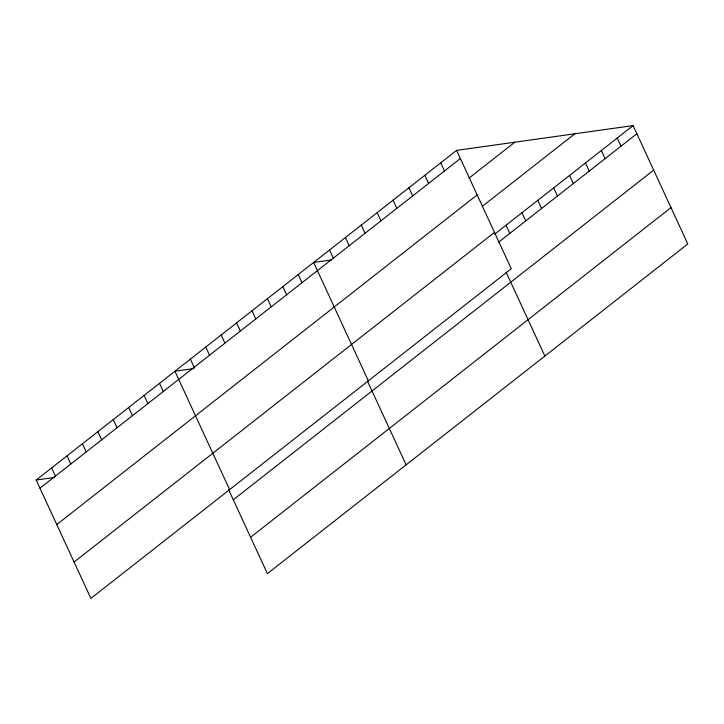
<?xml version="1.0" encoding="UTF-8"?>
<svg xmlns="http://www.w3.org/2000/svg" width="724" height="724" viewBox="0 0 724 724"><rect width="100%" height="100%" fill="white"/><g stroke="black" fill="none" stroke-linecap="round" stroke-linejoin="round"><path stroke-width="1.09" d="M456.591 150.375L511.289 268.758L90.898 598.404L36.2 480.03L456.591 150.375L633.102 125.596L687.8 243.97L267.409 573.625L228.621 489.677M39.974 488.193L460.355 158.538M468.962 178.176L514.836 142.194M56.78 524.565L477.161 194.91M482.211 206.421L574.856 133.768M74.092 562.032L494.483 232.386M494.583 234.214L633.102 125.596M498.347 242.377L636.876 133.75M233.291 499.777L653.682 170.122M250.604 537.253L670.994 207.598M331.583 259.943L313.655 262.459L368.353 380.833M193.969 368.57L174.927 371.249L229.626 489.623M36.2 480.03L54.119 477.514M617.219 138.049L620.993 146.203M601.336 150.502L605.11 158.656M585.454 162.954L589.227 171.108M569.58 175.407L573.345 183.57M553.697 187.86L557.462 196.023M537.814 200.313L541.588 208.476M521.932 212.766L525.705 220.929M506.049 225.218L509.823 233.381M506.076 272.106L544.864 356.054M440.708 162.828L444.482 170.991M424.825 175.28L428.599 183.444M408.942 187.733L412.716 195.896M393.06 200.195L396.833 208.349M377.186 212.648L380.951 220.802M361.303 225.101L365.068 233.255M345.42 237.553L349.185 245.708M329.538 250.006L333.312 258.16M367.349 380.887L406.137 464.835M298.243 274.55L302.017 282.704M282.831 286.632L286.595 294.795M267.409 298.722L271.183 306.876M251.997 310.804L255.771 318.967M236.585 322.895L240.359 331.058M221.173 334.986L224.938 343.14M205.761 347.067L209.526 355.231M190.34 359.158L194.113 367.312M159.515 383.331L163.28 391.494M144.103 395.422L147.868 403.576M128.682 407.503L132.456 415.667M113.27 419.594L117.044 427.757M97.858 431.685L101.632 439.839M82.445 443.767L86.21 451.93M67.024 455.858L70.798 464.012M51.612 467.939L55.386 476.102"/></g></svg>
